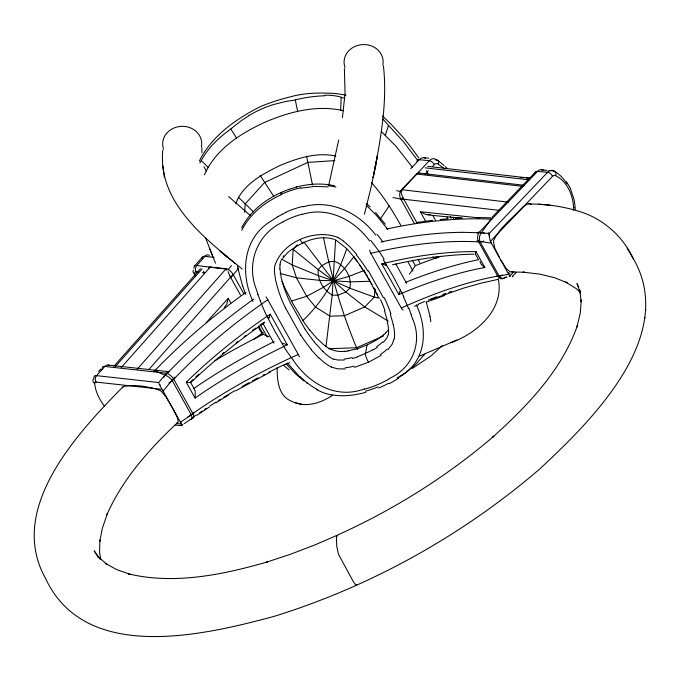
<?xml version="1.0" encoding="UTF-8"?>
<svg xmlns="http://www.w3.org/2000/svg" width="680" height="680" viewBox="0 0 680 680"><rect width="100%" height="100%" fill="white"/><g stroke="black" fill="none" stroke-linecap="round" stroke-linejoin="round"><path stroke-width="1.02" d="M172.074 407.286L165.954 396.856L161.704 391.705A7.378 3.408 47.2 0 0 159.978 390.397C148.606 386.486 134.869 384.2 123.199 386.572C78.65 431.978 6.375 507.96 45.39 578.127C84.915 663.578 203.133 635.443 273.368 616.564L275.069 616.08C371.229 586.041 461.1 536.01 537.744 470.688L539.333 469.344C591.727 420.503 681.505 333.089 630.623 254.15M340.671 110.483L341.139 97.75L344.607 97.962M335.623 239.522L332.188 295.12L325.975 346.8M244.673 212.202L245.157 203.949L264.613 182.469L307.844 162.384L334.73 160.624M297.245 244.8L293.131 249.356L292.221 264.962L296.446 277.805L306.68 296.31L315.571 307.139L330.055 316.149L344.361 315.758L364.786 306.926L374.298 297.083L375.037 289.076M575.221 209.576L575.28 208.632M280.024 264.911L279.981 265.464A35.386 32.198 -24.1 0 0 279.913 268.906M206.227 322.618L228.208 298.341L226.729 304.462L224.153 307.649M644.75 318.223L644.861 317.305M645.677 310.318L645.788 309.392M356.796 584.468L356.567 585.336L355.954 585.318L353.243 581.502L338.512 554.302L336.787 546.558L336.404 537.676L336.846 535.389C393.465 509.847 446.726 476.637 493.884 436.16L492.294 437.495C527.323 406.079 561.722 370.43 577.575 325.15L576.98 326.817L580.321 312.876L581.273 299.889L581.17 301.793L579.726 289.909L580.558 293.335M342.44 117.615L345.066 93.593L344.394 68.484M383.554 334.866L375.785 340.442L367.081 344.973L365.457 353.71A6.519 1.19 65.7 0 0 368.466 362.27L354.526 367.344M338.708 139.961L328.661 185.581M394.12 338.75L392.207 344.131L387.923 349.707M280.398 262.488L280.874 260.78M388.297 334.483L386.979 337.866L383.418 342.346M364.446 214.208L371.603 185.206L377.451 155.406L373.133 177.692L375.692 165.24L375.19 167.756C381.37 134.172 387.379 99.824 383.375 65.594M512.694 276.293L512.346 276.802M270.257 314.168L264.341 318.206A276.998 120.556 -34.3 0 0 190.238 378.361L186.235 382.219L195.066 398.08L199.512 395.012A276.998 107.772 -24.1 0 1 280.899 347.913L287.325 344.802L270.257 314.168L269 317.883M235.773 203.694C242.581 184.662 262.233 174.233 279.31 165.801C296.888 158.338 316.608 151.861 335.826 156.06M385.279 135.405L388.518 125.383L382.619 118.719M398.871 294.525L381.803 263.891L388.305 262.327A276.998 128.103 -25 0 1 471.401 251.625L475.991 251.617L484.823 267.478L480.683 268.269A276.998 100.224 -33.1 0 0 404.855 292.034L398.871 294.525L400.358 290.113M475.804 252.093L475.388 254.005M346.69 248.829C337.646 275.731 323.62 301.138 302.736 320.688M204.459 174.811C215.314 149.685 239.87 133.909 263.78 122.74C288.558 111.919 316.659 104.439 343.604 110.746M281.205 259.955L281.605 259.106M199.274 161.126C207.111 145.197 220.116 132.183 234.498 122.018A127.814 78.642 -21.3 0 1 260.848 106.386A127.814 75.242 -11.1 0 1 290.258 96.883C304.376 92.879 319.209 92.599 333.769 93.406A60.996 35.64 2.5 0 1 345.993 95.217M241.766 230.274C249.866 213.962 264.953 202.105 281.282 194.692A6.511 1.19 65.7 0 1 281.894 192.72M199.886 163.089C204.918 153.008 212.211 144.211 220.779 136.927A135.133 120.232 89.2 0 1 226.95 131.869L241.663 120.411L249.195 115.464M241.689 227.792C251.192 209.083 269.56 196.375 288.906 189.38M380.4 218.951L389.155 205.964M409.42 274.133L415.37 265.676A313.395 113.781 -33 0 1 440.767 256.292M492.006 218.722L490.952 219.155L481.355 232.798A6.519 4.267 -86.6 0 0 480.173 241.986L499.06 275.893A6.511 4.803 80.4 0 0 505.988 277.015M283.144 256.538L283.764 255.689M423.462 355.512L415.65 364.497L406.249 372.181A6.511 2.193 54.7 0 0 406.666 371.084M238.246 268.685L230.834 277.763L240.474 295.052M282.685 258.357L287.819 252.416C300.5 242.446 318.087 234.107 334.348 239.394M388.518 329.655L385.56 333.013M354.135 256.488L344.488 268.617L333.455 280.806L323.519 287.257L306.68 296.31L291.737 300.959M181.178 424.014L181.169 423.971A6.341 2.958 47 0 0 180.464 422.229L163.089 391.102L173.434 378.658A5.074 2.15 -29.2 0 0 174.701 377.077M101.354 369.809L101.872 369.223M202.716 256.802L194.506 266.05M113.823 366.316L200.456 268.727M115.43 366.486L202.07 268.898M121.201 367.582L210.196 267.113L226.143 268.762L137.156 369.24M148.988 369.342L233.078 274.405A6.545 3.026 47.2 0 0 226.134 268.745M94.716 383.495A4.947 3.851 -2.5 0 1 94.035 378.08A8.653 3.408 44.6 0 1 96.492 375.7L104.847 366.452A4.888 3.995 89.1 0 1 109.344 365.508M98.591 371.458L100.819 369.019M509.975 275.817L509.923 275.782A6.341 4.675 -89.4 0 1 508.691 274.269L491.368 243.134A6.341 4.641 -89.8 0 1 490.637 241.111L552.509 176.35A4.428 3.256 -89.7 0 1 555.704 175.712C567.613 181.764 573.053 195.466 573.639 208.173A4.446 3.264 -89.7 0 1 573.274 210.367M410.669 168.682L420.053 158.933A9.792 6.723 -87 0 1 425.595 158.253M428.4 170.748L425.111 174.191M491.954 217.353L535.627 171.904M444.762 168.997L438.269 164.152A4.879 2.916 -53.5 0 0 436.671 159.859A9.732 6.698 -86.9 0 0 429.335 160.692L401.591 190.196L401.803 191.539M432.361 166.617L434.341 164.56A4.904 3.604 -89.7 0 1 438.26 164.178M552.525 176.35A4.888 2.796 49.4 0 0 547.715 172.202L489.141 233.588L479.238 232.322A4.811 2.414 45.6 0 0 477.147 233.274M414.46 223.635L400.664 198.866A6.545 4.803 -89.7 0 1 401.557 189.678L416.695 174.029A4.904 3.604 -89.7 0 1 419.662 173.162M546.992 170.357L543.031 170.017A8.704 5.865 -87.6 0 0 537.455 171.513L479.238 232.322A6.375 4.088 -87.4 0 0 478.329 241.213L497.879 276.361A6.375 4.624 79.4 0 0 504.313 277.805M509.923 275.782L513.867 271.83M513.332 275.392L516.239 272.468M442.229 345.618L431.214 355.75L412.326 368.45M172.762 408.519L177.064 416.874L178.194 421.286A7.353 3.4 47.2 0 1 177.811 422.374C149.456 448.987 122.74 478.754 106.913 514.692L107.499 513.366L102.442 527.901L99.756 541.586L99.866 539.912L99.578 552.585L100.802 559.334M191.106 382.279C214.038 360.485 238.739 340.57 264.741 322.558M177.811 422.374L176.715 423.113M253.793 339.524L263.075 332.546M270.538 221.425C242.539 238.603 240.295 274.048 253.002 301.537M253.708 299.14L249.569 302.09A286.824 125.894 -35.3 0 0 181.509 358.861L165.197 375.309A6.511 5.661 -66.3 0 0 163.489 377.613M180.429 422.229L193.001 413.78A5.074 2.031 -29 0 0 194.242 412.318M406.019 372.342L399.041 376.839M262.438 334.925L262.412 334.824A6.638 3.094 47 0 0 261.69 333.098L262.718 332.375M182.333 424.906L182.92 424.507M197.055 415.216L209.431 406.946M398.14 377.723C425.944 362.907 428.689 331.126 416.339 304.844M184.101 423.708L184.688 423.308M381.183 355.325L368.466 362.27M185.283 422.918L186.473 422.118M187.068 421.727L187.663 421.328M377.392 347.267L373.15 349.911M188.258 420.937L188.862 420.537M189.465 420.147L190.663 419.356M191.267 418.965L191.879 418.565A6.375 2.78 55.4 0 0 192.984 413.78L173.434 378.658A6.375 2.244 44 0 0 166.625 373.243L104.847 366.452A8.704 3.4 44.7 0 0 102.331 368.033M215.806 402.866L228.905 394.825M389.207 378.556C412.548 368.135 422.892 342.261 412.582 318.784M235.611 390.873L270.521 371.943M153.68 371.238L154.743 370.702L165.197 375.309A6.519 2.405 43.5 0 1 172.329 380.749L191.216 414.655A6.511 2.941 54.7 0 1 190.162 419.569M397.06 377.986L398.387 377.23M283.177 221.858C257.048 233.725 245.803 263.67 256.555 289.986A168.351 153.501 -30.5 0 0 257.941 294.338M278.035 216.571L281.945 214.446M332.265 395.539C320.238 403.3 305.074 408.238 291.44 401.192C278.179 395.947 277.134 379.933 277.134 367.761M388.688 383.256L386.716 384.26A94.503 68.357 -13 0 1 378.649 388.025M285.014 364.811L289.603 362.644M419.585 356.116L456.815 339.991M451.035 342.669C477.079 333.302 504.73 309.162 498.227 278.655M285.541 308.031A168.292 153.127 -24 0 1 278.188 289.799L275.596 280.253L274.507 272.153A38.445 35.054 -16.5 0 1 274.72 266.177C281.962 241.944 315.172 228.191 338.164 237.575M367.081 344.973L357.774 348.559L347.981 350.897M383.325 336.048L356.592 347.735L328.788 348.729M414.604 306.315L418.447 304.666M430.695 214.548L425.85 214.566L420.325 211.744L479.366 217.915M444.779 295.451L427.04 301.826M364.539 270.317L348.916 276.411L333.455 280.806L319.753 280.364L296.446 277.805L280.067 273.411M431.724 299.276L463.683 288.065L480.964 283.195L498.049 279.378M357.408 357.008L352.418 358.522M296.37 187.051C308.839 183.795 322.116 182.861 334.73 185.878M288.618 189.465L296.633 186.975M365.747 392.317C354.832 395.326 343.264 396.805 332.019 394.859M364.48 388.841C336.166 399.636 308.805 383.486 293.275 360.255M302.345 214.379C328.219 206.117 354.493 220.269 369.614 240.958M500.76 259.896L506.141 268.549L510.017 271.719A7.353 5.397 -89.7 0 0 511.683 271.881L512.669 271.66M633.539 259.275C622.88 235.934 602.267 217.829 577.507 210.894C561.425 206.108 544.501 203.821 527.774 203.992C525.462 204.858 523.583 206.524 521.764 208.139C512.185 218.331 500.259 227.256 493.884 239.895A7.378 5.415 -89.7 0 0 493.544 242.123L494.742 248.073L499.409 257.465M380.911 242.02L384.625 241.213A286.824 135.158 -24.1 0 1 462.247 232.322M392.402 264.809C419.212 258.697 446.565 254.72 474.079 254.142M497.879 276.361L508.708 274.252M505.546 277.423L507.11 277.091M302.931 206.822C330.633 198.892 359.125 212.933 375.675 235.05M300.892 188.215L314.755 186.388L328.049 186.881M509.175 276.666L510.204 276.454M512.244 276.063L512.754 275.969M417.01 222.445L432.539 220.328M440.181 219.487L447.721 218.799M345.075 351.262C338.13 352.231 330.956 350.429 325.465 346.026A53.72 48.467 -15.5 0 1 323.289 344.377L316.803 338.283L309.689 329.995M573.623 207.885L575.212 207.689L574.175 199.954L570.316 188.258M344.199 360.026L337.824 360.026L333.829 359.031M190.612 382.644L186.975 382.322A11.985 0.595 9.4 0 1 186.303 382.236M345.253 368.942L337.475 368.798L331.339 367.047M455.175 218.254L462.51 217.863M370.541 281.24L350.676 281.868L333.455 280.806L318.163 275.596L292.221 264.962L282.038 259.361M462.256 232.314L481.355 232.798A6.511 4.505 35.2 0 1 484.5 233.376M476.858 217.523L490.705 217.787M511.683 271.881L524.51 272.289L523.031 272.161L539.639 274.116L554.413 277.67L567.205 282.786L565.641 282.047L576.283 288.66L580.125 292.324M438.073 257.83L436.271 256.734M537.429 171.47L547.731 172.244M181.169 423.971L177.106 423.623M174.879 425.043L181.994 425.663M520.166 177.497L523.328 177.778M526.498 178.066L529.669 178.347M548.972 170.535L553.588 170.952L555.619 172.168M538.586 204.187L550.239 205.249M423.75 157.709L428.833 158.194M429.335 160.692L419.237 159.706A4.879 2.601 44 0 0 416.984 161.517M427.644 214.906L460.955 218.212M417.044 223.04L404.039 199.691L392.964 197.557M107.941 365.041L168.478 371.646M96.466 375.649L158.729 382.525L166.617 373.235A4.811 3.655 -87 0 1 169.405 371.764M104.448 406.232C99.518 399.568 95.463 391.892 94.69 383.52A4.428 2.049 47.2 0 1 96.118 382.083L161.857 389.308A6.341 2.907 47.2 0 1 163.064 391.102M435.396 159.715L437.945 160.701M195.016 275.842L194.684 273.955A4.904 2.269 47.2 0 1 196.155 271.915L198.254 272.136M202.453 272.595L204.544 272.825M214.03 257.312L204.144 256.258A9.792 3.995 44.3 0 0 202.164 258.553M427.771 166.387L530.553 178.237M425.195 167.85L529.023 179.817M419.186 173.06L524.187 185.3M416.695 174.029L523.719 186.507M401.565 189.694L508.581 202.172M400.664 198.866L499.29 210.367M491.368 243.134L478.312 241.23A5.074 2.15 -29.3 0 1 476.977 240.881M385.866 265.208L381.803 263.891M379.474 298.214L374.298 297.083L349.834 288.218L333.455 280.806L318.291 269.671L293.131 249.356M295.519 402.721L301.368 404.158M287.249 344.786L283.254 343.476M190.638 382.483L195.185 390.668L195.237 397.264A11.985 6.681 -77.6 0 1 195.075 398.089M258.604 325.95L263.228 334.254L269.059 336.821M531.216 204.263L530.425 203.932A7.336 5.389 -89.7 0 0 528.768 203.762M543.762 170.391L543.031 170.034A4.964 3.264 -67.8 0 0 541.731 170.331M316.412 389.342L317.271 389.801M388.008 320.977L364.786 306.926L345.907 292.026L333.455 280.806L303.918 242.02M336.217 240.338L345.89 247.936C359.916 262.106 369.274 279.947 378.479 297.406M438.575 161.135L439.824 162.035M440.444 162.503L444.083 165.478M304.019 381.046L295.587 373.855L286.272 363.911M162.8 150.153C157.539 202.929 205.981 239.369 242.284 269.127M343.459 241.077L349.851 246.78L356.694 254.405M235.152 263.543L220.107 251.132L227.732 257.55M250.418 215.543L228.642 196.605M283.9 365.594L289.034 369.869M382.457 115.906L391.459 124.619L403.155 137.36A304.445 196.299 34.1 0 1 418.82 158.041M366.12 205.088L376.312 215.237L387.625 229.185M366.588 203.618L370.166 206.898M381.548 131.793L395.692 145.953L412.522 167.356M445.264 166.541L447.27 168.487M253.538 211.88L238.365 197.234M322.779 351.407L314.304 342.168M319.107 358.343L311.219 349.784M299.693 376.779L287.402 362.967M201.356 160.642L208.156 167.365M388.518 125.383L403.758 142.103L417.732 160.531M337.646 535.857L336.846 535.389L315.061 544.875L290.275 554.336L265.872 562.385L267.58 561.901C222.768 574.719 174.641 584.868 128.367 573.852L129.99 574.285L116.645 569.585L105.366 563.363L106.972 564.323L97.92 556.656L100.326 559.215M375.522 212.466L385.228 224.162M371.594 182.682C383.019 195.653 392.411 210.248 400.758 225.344M100.308 559.037L94.154 550.834L97.877 556.954M566.423 181.679L570.163 187.935M273.827 196.503L260.117 175.346M383.214 259.582L393.363 276.718L403.928 296.752M230.851 129.064L236.478 137.964M206.524 171.317L203.949 166.736M305.116 329.332L290.3 302.745A162.163 147.602 -25.6 0 1 284.3 288.192M300.645 335.121L285.549 308.023M368.348 270.708L383.444 297.798M364.556 271.337L365.534 272.96M273.955 343.162L263.1 323.748M267.308 337.067L260.202 324.624M366.512 274.601L367.472 276.25M395.802 263.933L406.589 283.373M627.258 248.259L630.173 253.385M368.424 277.907L369.368 279.574M450.185 216.487L451.214 218.339M447.015 217.005L448.043 218.85M432.897 215.602L435.472 220.218M420.325 211.744L425.45 220.94M412.284 260.142L415.37 265.676M369.623 250.155A6.503 3.06 74.9 0 0 370.829 253.292L401.31 307.989A6.503 3.06 74.9 0 0 403.027 310.114M371.238 282.923L372.164 284.597M266.024 296.854A6.503 0.816 57.6 0 1 267.775 299.744L298.248 354.45A6.503 0.816 57.6 0 1 299.421 356.813M233.078 274.405L243.805 293.666M258.289 327.046L261.664 333.098M228.208 298.341L230.767 302.94M475.481 254.167L478.057 258.825M408.212 262.259L412.947 271.031M374.008 287.946L375.81 291.295M376.686 292.969L377.536 294.644M578.808 287.181L576.963 283.526L580.423 293.225M284.3 286.926L293.445 304.589L303.662 321.691A164.645 149.549 -20.1 0 0 309.629 330.029M426.496 170.697L428.23 174.496M212.202 255.213L205.419 237.388M418.166 259.089L419.798 262.811M215.492 263.185L209.814 248.846M357.365 349.63L356.592 347.735C341.657 312.188 330.999 275.077 323.459 237.294M408.858 308.159L411.221 314.619M260.296 301.053L257.916 294.346M159.316 384.701L158.831 383.078M384.412 310.565L387.753 322.116M284.249 288.218L281.205 277.721L279.947 268.898M390.303 314.135L393.363 324.878M242.709 286.51L237.906 268.226M426.156 301.563L430.091 316.531M453.127 217.099L453.721 219.002M226.839 270.351L226.576 269.127L196.758 265.531A9.732 3.987 44.3 0 0 194.03 268.269M203.549 271.184L204.077 273.241M312.511 184.977L306.595 156.154M164.407 177.361L162.809 165.733M297.627 111.478L295.332 100.045L286.356 101.362L273.377 104.576A111.452 106.539 -61.8 0 0 249.169 115.421M489.473 235.824L489.2 234.115M479.987 261.486L481.236 264.375L484.135 267.045A11.985 9.104 16 0 0 484.823 267.478M201.824 147.611L201.952 152.541M208.658 268.549A4.904 2.269 47.2 0 1 210.188 267.096M96.101 382.075A4.888 3.995 89.3 0 1 96.45 375.632M160.055 384.982A9.529 1.207 68.5 0 1 159.928 384.54M161.976 389.173A6.979 1.929 55.6 0 1 159.817 385.109M181.696 424.626A6.979 1.827 89.5 0 1 181.314 425.34M181.373 423.062A9.529 1.317 70 0 1 181.458 423.462M192.627 417.851A4.811 3.655 -87 0 1 192.1 418.361M229.551 275.935A6.655 3.06 47.2 0 1 230.809 277.763M196.163 271.915A4.879 3.808 -83.7 0 1 196.767 265.54L204.927 256.309A4.879 3.808 -84.2 0 1 209.363 255.391M231.48 265.531A69.156 29.291 -38.3 0 1 228.548 269.17M229.95 275.655A7.438 1.7 60.4 0 1 228.038 271.55M194.684 273.955A4.879 3.408 -12.1 0 1 193.443 270.104M215.007 360.629A313.395 122.119 -24.2 0 1 263.228 334.254M190.094 382.296A283.458 123.242 -34.2 0 1 192.95 379.584M195.84 376.89A283.458 123.242 -34.2 0 1 198.764 374.195M222.377 353.736A283.458 123.242 -34.2 0 1 223.958 352.435M235.986 342.856A283.458 123.242 -34.2 0 1 237.609 341.598M244.171 336.6A283.458 123.242 -34.2 0 1 245.828 335.359M252.493 330.454A283.458 123.242 -34.2 0 1 255.85 328.032M260.925 324.428A283.458 123.242 -34.2 0 1 264.333 322.056M193.06 417.256A284.818 109.412 -23.1 0 1 196.325 414.987M199.639 412.734A284.818 109.412 -23.1 0 1 202.147 411.051M204.68 409.368A284.818 109.412 -23.1 0 1 206.38 408.247M209.805 406.019A284.818 109.412 -23.1 0 1 215.883 402.144M218.526 400.495A284.818 109.412 -23.1 0 1 220.294 399.398M223.856 397.214A284.818 109.412 -23.1 0 1 234.736 390.753M242.139 386.512A284.818 109.412 -23.1 0 1 249.093 382.644M252.331 380.876A284.818 109.412 -23.1 0 1 258.034 377.825M262.964 375.241A284.818 109.412 -23.1 0 1 264.613 374.382M268.762 372.266A284.818 109.412 -23.1 0 1 285.506 364.021M154.76 370.702A307.445 134.938 -35.3 0 1 245.905 292.425M298.256 354.467A278.052 106.607 -23 0 0 191.233 414.655A6.511 2.694 -29.1 0 1 187.816 416.84M168.929 382.933A6.511 2.694 -29.1 0 0 172.329 380.749A278.052 122.188 -35.4 0 1 267.784 299.761M193.621 388.62A283.458 110.449 -24.2 0 1 274.057 341.624M283.254 343.434A8.007 2.014 20.7 0 1 282.565 343.188M268.957 317.747A8.007 2.448 -79.9 0 1 268.702 318.393M163.566 149.192A19.533 17.425 -2.7 0 1 180.982 126.369A19.533 17.425 -2.7 0 1 201.382 146.744M345.041 67.575A19.533 17.425 -2.7 0 1 362.21 44.608A19.533 17.425 -2.7 0 1 382.832 64.804M285.829 212.254A89.53 87.337 31.5 0 1 302.838 206.448M281.928 214.412A94.775 92.505 32.6 0 1 285.949 212.483M376.933 234.311A192.958 163.965 14.8 0 1 382.942 241.961M398.591 378.139A87.38 65.773 -11.5 0 1 389.07 383.75M378.012 386.911A88.893 64.812 -12.8 0 1 365.389 391.238M331.967 395.046A52.292 46.988 -18 0 1 317.212 389.887M316.574 389.113A86.904 77.945 -17.8 0 1 299.99 376.533M270.589 221.484A86.802 84.15 21.7 0 1 278.077 216.648M283.126 221.765A82.025 80.061 32.3 0 1 302.294 214.183M370.659 240.371A198.823 165.818 18 0 1 384.192 259.182M403.418 296.888A207.528 170.901 19.6 0 1 408.382 308.252M411.128 314.636A168.674 140.275 17.5 0 1 412.488 318.801M389.427 378.794A81.362 59.899 -12.4 0 1 364.591 389.173M293.326 360.221A207.638 188.862 -32 0 1 285.2 348.789L275.094 331.636L265.82 313.999A207.816 189.1 -34.1 0 1 260.406 301.01M281.137 194.386A98.829 96.543 34.1 0 1 300.781 187.765M328.176 185.666A57.06 51.552 11.5 0 1 335.911 187.077M429.955 316.548A101.889 86.522 11.5 0 1 430.78 321.606M424.643 354.221A56.364 48.076 8.5 0 1 423.691 355.64M307.462 383.367A82.586 74.078 -18.7 0 1 306.323 382.585M245.701 294.363A220.107 200.345 -31.7 0 1 242.887 286.442M237.957 268.218A102.272 93.542 -21.4 0 1 237.516 265.54M385.637 333.064A41.871 35.062 -4.5 0 1 383.63 334.925M284.317 286.918A164.645 149.591 -19.2 0 1 281.911 281.316M347.999 351.016A41.845 35.47 -10.1 0 1 345.075 351.381M372.946 349.673A60.018 45.05 -11.4 0 1 365.287 353.43M365.279 353.447A60.002 45.194 -12.6 0 1 357.28 356.711M387.107 349.171A44.786 35.725 -8.7 0 1 380.383 354.51M393.269 324.887A49.759 42.84 7 0 1 394.332 338.776M384.183 297.56A170.544 145.843 11.8 0 1 390.975 313.999M356.184 254.702A168.181 142.859 13.9 0 1 367.82 270.929M338.122 237.643A38.428 33.447 9.9 0 1 343.383 241.153M303.11 242.437A6.519 1.198 65.7 0 1 300.365 240.023M382.721 341.904A39.848 30.991 -9.7 0 1 376.712 346.579M387.277 322.184A42.126 35.674 16.4 0 1 388.45 334.509M380.587 299.685A161.976 137.93 12.9 0 1 384.914 310.454M354.96 258.561A161.976 136.96 14.9 0 1 357.357 261.766M359.652 265.013A161.976 136.96 14.9 0 1 362.925 269.986M354.17 366.171A44.77 35.93 -11 0 1 345.202 367.769M331.364 367.013A49.751 44.693 -15.9 0 1 319.396 358.113M311.44 349.613A170.697 154.938 -21.1 0 1 300.806 335.019M352.113 357.544A39.831 31.178 -12 0 1 344.156 359.065M333.608 359.405A42.117 38.53 -26.9 0 1 322.906 351.296M314.44 342.065A162.163 147.322 -22.8 0 1 305.209 329.281M280.015 264.911A21.777 19.712 -27.2 0 1 280.373 262.488M418.378 304.13A284.818 100.215 -33.8 0 1 424.541 301.563M428.383 300.016A284.818 100.215 -33.8 0 1 436.756 296.735M442.782 294.482A284.818 100.215 -33.8 0 1 445.783 293.394M448.758 292.341A284.818 100.215 -33.8 0 1 451.724 291.312M386.572 229.016A307.445 144.874 -24.1 0 1 490.935 219.173M401.302 308.023A278.052 97.418 -33.9 0 1 499.043 275.91A6.511 2.694 -29.1 0 0 502.529 274.983M483.633 241.085A6.511 2.694 -29.1 0 1 480.173 241.986A278.052 131.385 -24 0 0 370.821 253.317M405.475 282.387A283.458 102.909 -33 0 1 478.813 259.624M475.821 252.076A11.985 1.836 -57 0 1 476.008 251.6M386.546 265.243A8.007 4.547 25 0 1 385.866 265.064M404.048 199.682A6.655 4.87 -89.8 0 1 403.282 197.625M429.344 160.718A4.879 2.609 43.7 0 1 434.333 164.56M400.299 191.377A69.156 32.785 -20.9 0 1 396.721 190.706M402.764 197.948A7.438 1.02 71 0 1 401.421 190.323M547.757 172.286A8.653 5.856 -87.5 0 1 553.596 170.909A4.947 3.179 -64.8 0 1 555.679 175.712M535.109 173.043A4.888 2.805 49.6 0 1 537.413 171.428M555.67 172.023A43.953 32.274 -89.7 0 1 566.899 183.863M497.938 276.293A5.074 2.031 -28.9 0 1 496.57 276.046M488.521 232.968A9.529 2.269 62.9 0 1 488.606 232.653M490.399 241.29A6.979 0.578 75.5 0 1 489.031 234.269M509.796 273.7A6.979 0.518 42.8 0 1 508.419 272.476M513 276.437A9.529 2.167 61.4 0 1 512.805 276.479M436.22 258.341A6.545 4.803 -89.7 0 1 433.024 256.708M295.298 99.909A133.926 131.385 -3.6 0 1 324.708 95.778M324.692 95.225A54.315 54.052 -10.5 0 1 341.3 97.172M122.817 387.659A7.336 3.392 47.2 0 1 123.199 386.572M318.291 269.671C317.161 279.82 323.57 290.079 332.188 295.12L337.748 295.248L345.907 292.026L349.834 288.218C352.35 277.482 344.828 264.945 334.543 261.35L328.984 261.757L321.504 265.769L318.291 269.671"/></g></svg>
